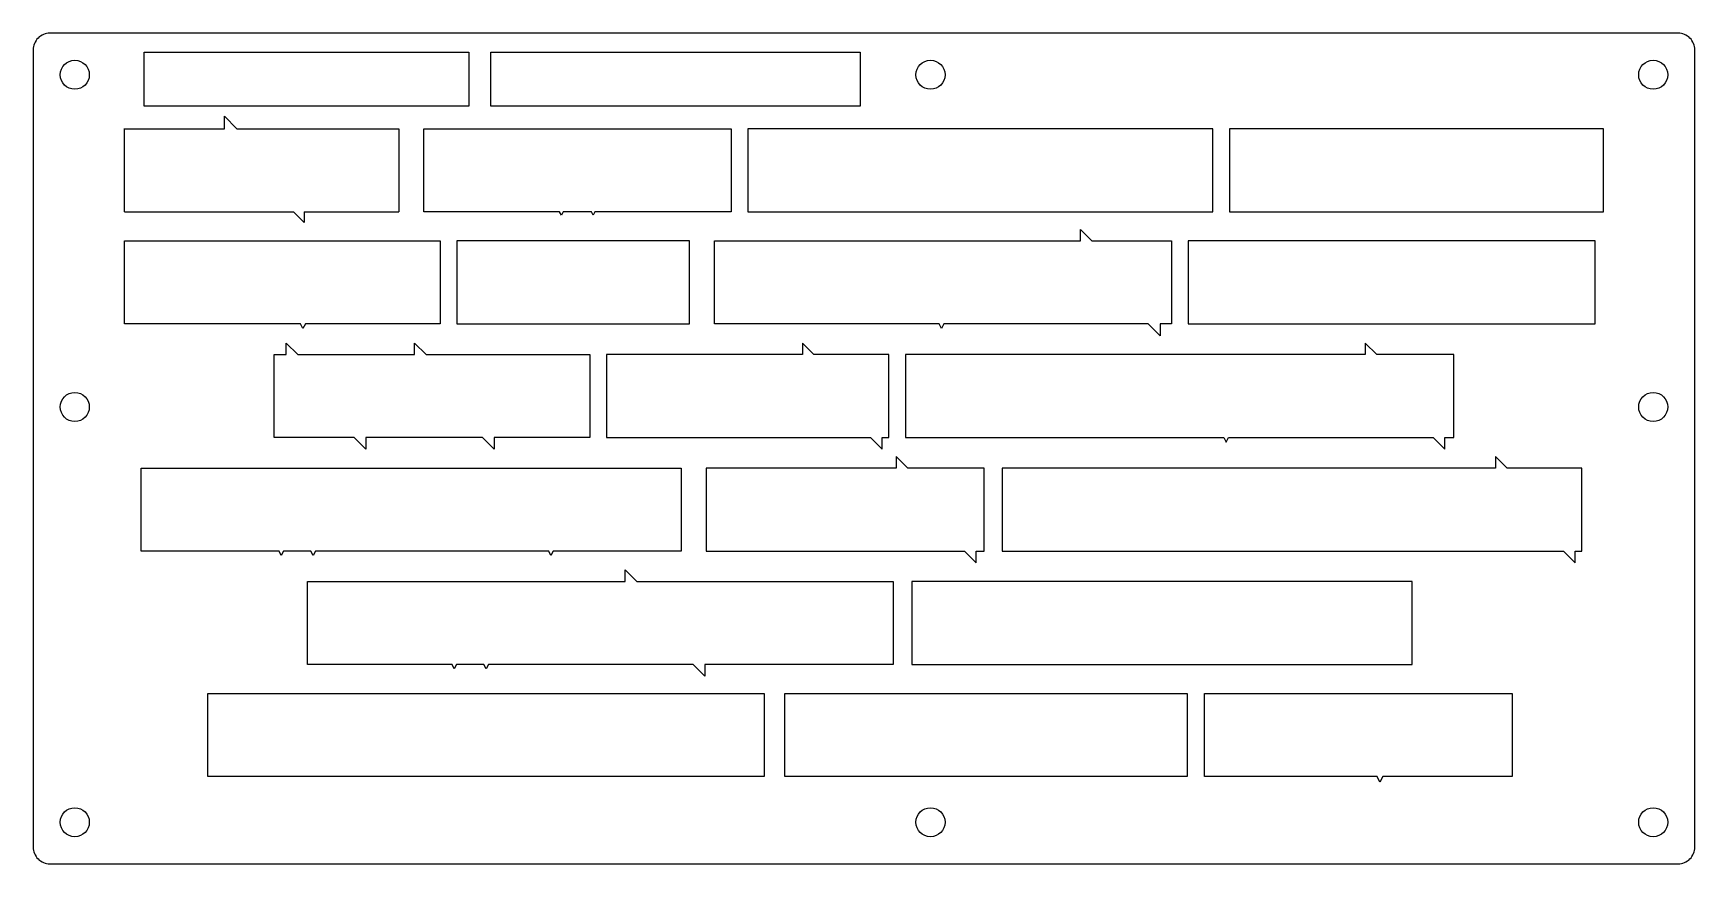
# Model space of a CAD drawing. Header units: millimetres. Extents: x 0 to 200, y -100 to 0.
import ezdxf

# ---------------------------------------------------------------- set-up
doc = ezdxf.new("R2010")
doc.units = ezdxf.units.MM
doc.layers.get('0').update_dxf_attribs({"linetype": 'CONTINUOUS'})

msp = doc.modelspace()

# ---------------------------------------------------------------- linework, layer by layer
for p, q in [((23.01, -11.5), (23.01, -9.99)), ((23.01, -9.99), (24.52, -11.5)), ((11, -21.5), (11, -11.49)), ((11, -11.5), (23.01, -11.5)), ((24.52, -11.5), (44, -11.5)), ((44, -11.5), (44, -21.5)), ((11, -21.5), (31.32, -21.5)), ((32.61, -22.79), (31.32, -21.5)), ((32.61, -21.5), (32.61, -22.79)), ((32.61, -21.5), (44, -21.5))]:
    msp.add_line(p, q)
msp.add_lwpolyline([(200, -2, 0.414214), (198, 0), (2, 0, 0.414214), (0, -2), (0, -98, 0.414214), (2, -100), (198, -100, 0.414214), (200, -98)], format="xyb", close=True)
for points in [[(13.34, -2.27), (52.44, -2.27), (52.44, -8.79), (13.34, -8.79)], [(55.07, -2.27), (99.54, -2.27), (99.54, -8.79), (55.07, -8.79)], [(23.02, -10), (23.01, -10)], [(67.62, -21.5), (67.41, -21.91), (67.2, -21.5), (63.79, -21.5), (63.57, -21.91), (63.36, -21.5), (47, -21.5), (47, -11.5), (84, -11.5), (84, -21.5)], [(86, -11.5), (86, -21.5), (142, -21.5), (142, -11.5)], [(144, -21.5), (189, -21.5), (189, -11.5), (144, -11.5)], [(82, -35), (82, -25), (126.06, -25), (126.06, -23.64), (127.42, -25), (137, -25), (137, -35), (135.66, -35), (135.66, -36.44), (134.22, -35), (109.62, -35), (109.33, -35.56), (109.03, -35)], [(32.76, -35), (32.47, -35.56), (32.18, -35), (11, -35), (11, -25), (49, -25), (49, -35)], [(51, -25), (51, -35), (79, -35), (79, -25)], [(139, -35), (188, -35), (188, -25), (139, -25)], [(67, -38.69), (67, -48.69), (55.49, -48.69), (55.49, -50.09), (54.09, -48.69), (40.04, -48.69), (40.04, -50.09), (38.64, -48.69), (29, -48.69), (29, -38.69), (30.44, -38.69), (30.44, -37.3), (31.84, -38.69), (45.89, -38.69), (45.89, -37.3), (47.29, -38.69)], [(69, -38.69), (69, -48.69), (100.78, -48.69), (102.18, -50.09), (102.18, -48.69), (103, -48.69), (103, -38.69), (93.98, -38.69), (92.58, -37.3), (92.58, -38.69)], [(105, -38.69), (105, -48.69), (143.33, -48.69), (143.6, -49.22), (143.87, -48.69), (168.53, -48.69), (169.93, -50.09), (169.93, -48.69), (171, -48.69), (171, -38.69), (161.73, -38.69), (160.33, -37.3), (160.33, -38.69)], [(81, -52.35), (81, -62.35), (112.09, -62.35), (113.49, -63.75), (113.49, -62.35), (114.48, -62.35), (114.48, -52.35), (105.29, -52.35), (103.89, -50.95), (103.89, -52.35)], [(116.63, -52.35), (116.63, -62.35), (184.2, -62.35), (185.6, -63.75), (185.6, -62.35), (186.39, -62.35), (186.39, -52.35), (177.4, -52.35), (176, -50.95), (176, -52.35)], [(62.59, -62.35), (62.32, -62.87), (62.05, -62.35), (33.97, -62.35), (33.7, -62.87), (33.43, -62.35), (30.13, -62.35), (29.86, -62.87), (29.59, -62.35), (13, -62.35), (13, -52.35), (78, -52.35), (78, -62.35)], [(80.85, -76), (80.85, -77.4), (79.45, -76), (54.79, -76), (54.52, -76.52), (54.24, -76), (50.95, -76), (50.68, -76.52), (50.41, -76), (33, -76), (33, -66), (71.25, -66), (71.25, -64.6), (72.65, -66), (103.51, -66), (103.51, -76)], [(105.76, -76), (166, -76), (166, -66), (105.76, -66)], [(88, -79.5), (88, -89.5), (21, -89.5), (21, -79.5), (21, -79.5)], [(90.49, -89.5), (90.49, -79.5), (138.91, -79.5), (138.91, -89.5)], [(141, -79.5), (178, -79.5), (178, -89.5), (162.46, -89.5), (162.11, -90.18), (161.76, -89.5), (141, -89.5)]]:
    msp.add_lwpolyline(points, close=True)
for centre in [(5, -5), (5, -5), (108, -5), (195, -5), (5, -45), (195, -45), (5, -95), (108, -95), (195, -95)]:
    msp.add_circle(centre, 1.75)

doc.saveas('drawing.dxf')
